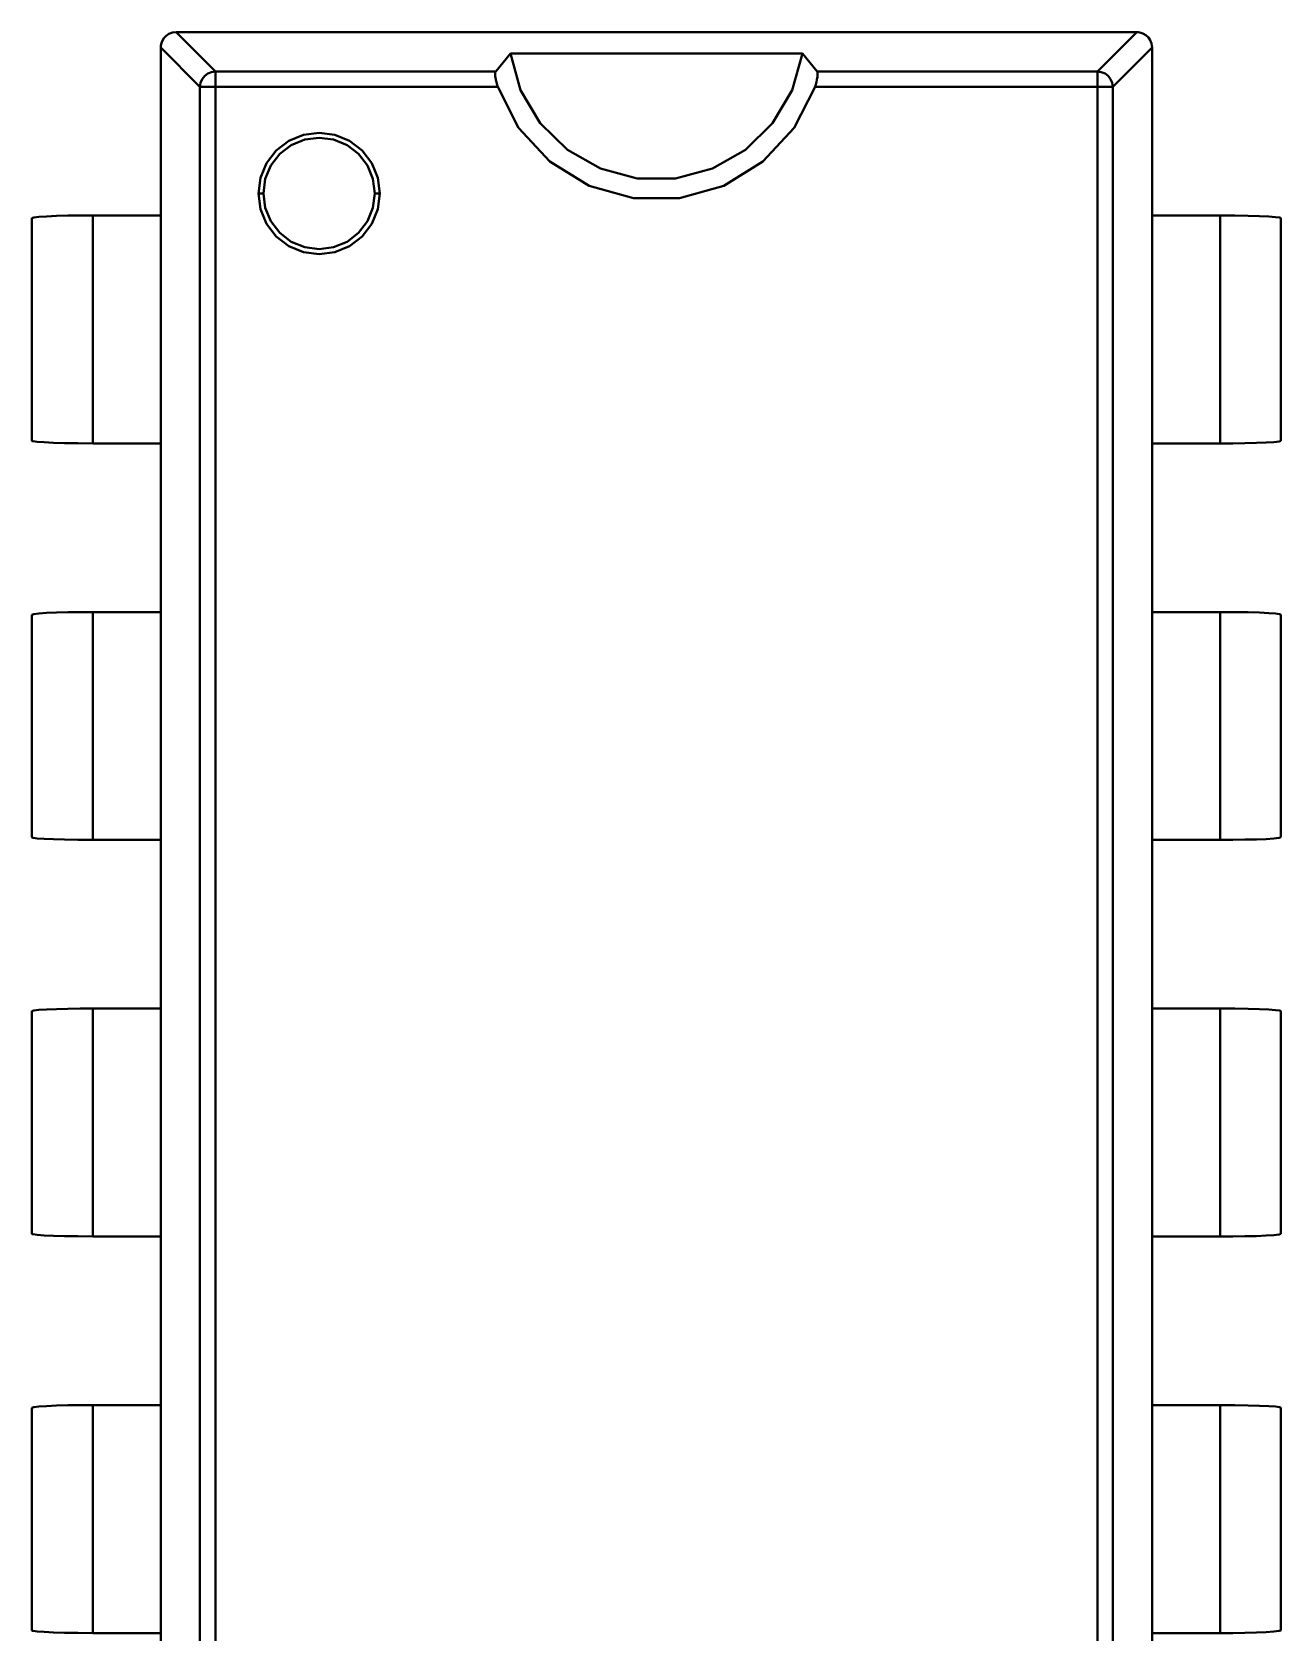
# Model space of a CAD drawing. Extents: x 193 to 1101, y 70 to 664.
# Drawn here: x 328.38 to 344.38, y 456.45 to 476.96 of the extents above; entities that cross this region are included whole.
import ezdxf

# ---------------------------------------------------------------- set-up
doc = ezdxf.new("R2010")
doc.units = 0
doc.header["$MEASUREMENT"] = 0
doc.layers.add('Основная', color=7, linetype='CONTINUOUS', lineweight=40)

msp = doc.modelspace()

# ---------------------------------------------------------------- linework, layer by layer
at = {"layer": 'Основная'}
for p, q in [((330.07, 476.882), (330.048, 476.846)), ((330.048, 476.846), (330.07, 476.882)), ((330.07, 476.882), (330.048, 476.846)), ((330.048, 476.846), (330.07, 476.882)), ((330.1, 476.914), (330.07, 476.882)), ((330.07, 476.882), (330.1, 476.914)), ((330.1, 476.914), (330.07, 476.882)), ((330.07, 476.882), (330.1, 476.914)), ((330.134, 476.938), (330.1, 476.914)), ((330.1, 476.914), (330.134, 476.938)), ((330.134, 476.938), (330.1, 476.914)), ((330.1, 476.914), (330.134, 476.938)), ((330.178, 476.956), (330.134, 476.938)), ((330.134, 476.938), (330.178, 476.956)), ((330.178, 476.956), (330.134, 476.938)), ((330.134, 476.938), (330.178, 476.956)), ((330.226, 476.962), (330.178, 476.956)), ((330.178, 476.956), (330.226, 476.962)), ((330.226, 476.962), (330.178, 476.956)), ((330.178, 476.956), (330.226, 476.962)), ((342.532, 476.962), (330.226, 476.962)), ((330.226, 476.962), (330.23, 476.962)), ((330.226, 476.962), (330.73, 476.458)), ((342.532, 476.962), (330.226, 476.962)), ((330.226, 476.962), (330.23, 476.962)), ((330.226, 476.962), (330.73, 476.458)), ((330.23, 476.962), (342.53, 476.962)), ((330.23, 476.962), (342.53, 476.962)), ((342.028, 476.458), (342.532, 476.962)), ((342.028, 476.458), (342.532, 476.962)), ((342.53, 476.962), (342.532, 476.962)), ((342.53, 476.962), (342.532, 476.962)), ((342.552, 476.96), (342.532, 476.962)), ((342.532, 476.962), (342.552, 476.96)), ((342.552, 476.96), (342.532, 476.962)), ((342.532, 476.962), (342.552, 476.96)), ((342.574, 476.958), (342.552, 476.96)), ((342.552, 476.96), (342.574, 476.958)), ((342.574, 476.958), (342.552, 476.96)), ((342.552, 476.96), (342.574, 476.958)), ((342.612, 476.944), (342.574, 476.958)), ((342.574, 476.958), (342.612, 476.944)), ((342.612, 476.944), (342.574, 476.958)), ((342.574, 476.958), (342.612, 476.944)), ((342.65, 476.922), (342.612, 476.944)), ((342.612, 476.944), (342.65, 476.922)), ((342.65, 476.922), (342.612, 476.944)), ((342.612, 476.944), (342.65, 476.922)), ((342.682, 476.892), (342.65, 476.922)), ((342.65, 476.922), (342.682, 476.892)), ((342.682, 476.892), (342.65, 476.922)), ((342.65, 476.922), (342.682, 476.892)), ((342.706, 476.856), (342.682, 476.892)), ((342.682, 476.892), (342.706, 476.856)), ((342.706, 476.856), (342.682, 476.892)), ((342.682, 476.892), (342.706, 476.856)), ((330.034, 476.806), (330.03, 476.786)), ((330.03, 476.786), (330.034, 476.806)), ((330.034, 476.806), (330.03, 476.786)), ((330.03, 476.786), (330.034, 476.806)), ((330.03, 476.786), (330.03, 474.612)), ((330.03, 476.766), (330.03, 476.786)), ((330.03, 476.786), (330.03, 474.612)), ((330.03, 476.766), (330.03, 476.786)), ((330.03, 476.762), (330.03, 476.766)), ((330.03, 476.766), (330.532, 476.262)), ((330.03, 476.762), (330.03, 476.766)), ((330.03, 476.766), (330.532, 476.262)), ((330.03, 474.612), (330.03, 476.762)), ((330.03, 474.612), (330.03, 476.762)), ((330.048, 476.846), (330.034, 476.806)), ((330.034, 476.806), (330.048, 476.846)), ((330.048, 476.846), (330.034, 476.806)), ((330.034, 476.806), (330.048, 476.846)), ((334.32, 476.458), (334.508, 476.688)), ((334.32, 476.458), (334.508, 476.688)), ((334.508, 476.688), (334.64, 476.216)), ((334.508, 476.688), (338.25, 476.688)), ((334.508, 476.688), (334.64, 476.216)), ((334.508, 476.688), (338.25, 476.688)), ((338.118, 476.216), (338.25, 476.688)), ((338.118, 476.216), (338.25, 476.688)), ((338.25, 476.688), (338.438, 476.458)), ((338.25, 476.688), (338.438, 476.458)), ((342.226, 476.262), (342.73, 476.766)), ((342.226, 476.262), (342.73, 476.766)), ((342.722, 476.814), (342.706, 476.856)), ((342.706, 476.856), (342.722, 476.814)), ((342.722, 476.814), (342.706, 476.856)), ((342.706, 476.856), (342.722, 476.814)), ((342.73, 476.766), (342.722, 476.814)), ((342.722, 476.814), (342.73, 476.766)), ((342.73, 476.766), (342.722, 476.814)), ((342.722, 476.814), (342.73, 476.766)), ((342.73, 474.612), (342.73, 476.766)), ((342.73, 476.766), (342.73, 476.762)), ((342.73, 474.612), (342.73, 476.766)), ((342.73, 476.766), (342.73, 476.762)), ((342.73, 476.762), (342.73, 474.612)), ((342.73, 476.762), (342.73, 474.612)), ((330.632, 476.43), (330.68, 476.45)), ((330.632, 476.43), (330.68, 476.45)), ((330.68, 476.45), (330.73, 476.458)), ((330.68, 476.45), (330.73, 476.458)), ((330.73, 476.458), (330.73, 476.442)), ((330.73, 476.458), (334.32, 476.458)), ((330.73, 476.458), (330.73, 476.442)), ((330.73, 476.458), (334.32, 476.458)), ((334.314, 476.446), (334.316, 476.452)), ((334.314, 476.446), (334.316, 476.452)), ((334.316, 476.452), (334.32, 476.458)), ((334.316, 476.452), (334.32, 476.458)), ((338.438, 476.458), (338.44, 476.456)), ((338.438, 476.458), (342.028, 476.458)), ((338.438, 476.458), (338.44, 476.456)), ((338.438, 476.458), (342.028, 476.458)), ((338.44, 476.456), (338.442, 476.45)), ((338.44, 476.456), (338.442, 476.45)), ((338.442, 476.45), (338.444, 476.446)), ((338.442, 476.45), (338.444, 476.446)), ((342.028, 476.458), (342.078, 476.45)), ((342.028, 476.458), (342.028, 476.442)), ((342.028, 476.458), (342.078, 476.45)), ((342.028, 476.458), (342.028, 476.442)), ((342.078, 476.45), (342.126, 476.43)), ((342.078, 476.45), (342.126, 476.43)), ((330.532, 476.262), (330.54, 476.312)), ((330.532, 476.262), (330.54, 476.312)), ((330.532, 476.262), (330.55, 476.262)), ((330.532, 439.562), (330.532, 476.262)), ((330.532, 476.262), (330.55, 476.262)), ((330.532, 439.562), (330.532, 476.262)), ((330.54, 476.312), (330.56, 476.358)), ((330.54, 476.312), (330.56, 476.358)), ((330.55, 476.262), (330.58, 476.262)), ((330.55, 476.262), (330.58, 476.262)), ((330.56, 476.358), (330.592, 476.4)), ((330.56, 476.358), (330.592, 476.4)), ((330.58, 476.262), (330.624, 476.262)), ((330.58, 476.262), (330.624, 476.262)), ((330.592, 476.4), (330.632, 476.43)), ((330.592, 476.4), (330.632, 476.43)), ((330.624, 476.262), (330.674, 476.262)), ((330.624, 476.262), (330.674, 476.262)), ((330.674, 476.262), (330.73, 476.262)), ((330.674, 476.262), (330.73, 476.262)), ((330.73, 476.442), (330.73, 476.41)), ((330.73, 476.442), (330.73, 476.41)), ((330.73, 476.41), (330.73, 476.368)), ((330.73, 476.41), (330.73, 476.368)), ((330.73, 476.368), (330.73, 476.318)), ((330.73, 476.368), (330.73, 476.318)), ((330.73, 476.262), (330.73, 476.318)), ((330.73, 476.262), (330.73, 476.318)), ((330.73, 439.562), (330.73, 476.262)), ((330.73, 476.262), (334.348, 476.262)), ((330.73, 439.562), (330.73, 476.262)), ((330.73, 476.262), (334.348, 476.262)), ((334.314, 476.438), (334.314, 476.446)), ((334.314, 476.446), (334.314, 476.446)), ((334.314, 476.438), (334.314, 476.446)), ((334.314, 476.446), (334.314, 476.446)), ((334.314, 476.424), (334.314, 476.438)), ((334.314, 476.424), (334.314, 476.438)), ((334.314, 476.424), (334.314, 476.422)), ((334.314, 476.424), (334.314, 476.422)), ((334.314, 476.422), (334.314, 476.41)), ((334.314, 476.422), (334.314, 476.41)), ((334.314, 476.41), (334.314, 476.4)), ((334.314, 476.41), (334.314, 476.4)), ((334.314, 476.4), (334.314, 476.398)), ((334.314, 476.4), (334.314, 476.398)), ((334.314, 476.398), (334.318, 476.376)), ((334.314, 476.398), (334.318, 476.376)), ((334.318, 476.376), (334.318, 476.37)), ((334.318, 476.376), (334.318, 476.37)), ((334.318, 476.37), (334.32, 476.362)), ((334.318, 476.37), (334.32, 476.362)), ((334.32, 476.362), (334.324, 476.346)), ((334.32, 476.362), (334.324, 476.346)), ((334.324, 476.346), (334.326, 476.336)), ((334.324, 476.346), (334.326, 476.336)), ((334.326, 476.336), (334.33, 476.32)), ((334.326, 476.336), (334.33, 476.32)), ((334.33, 476.32), (334.334, 476.304)), ((334.33, 476.32), (334.334, 476.304)), ((334.334, 476.304), (334.334, 476.3)), ((334.334, 476.304), (334.334, 476.3)), ((334.334, 476.3), (334.34, 476.286)), ((334.334, 476.3), (334.34, 476.286)), ((334.34, 476.286), (334.34, 476.282)), ((334.34, 476.286), (334.34, 476.282)), ((334.34, 476.282), (334.348, 476.262)), ((334.34, 476.282), (334.348, 476.262)), ((334.348, 476.262), (334.614, 475.736)), ((334.348, 476.262), (334.614, 475.736)), ((338.144, 475.736), (338.412, 476.262)), ((338.144, 475.736), (338.412, 476.262)), ((338.412, 476.262), (338.42, 476.29)), ((338.412, 476.262), (338.42, 476.29)), ((338.412, 476.262), (342.028, 476.262)), ((338.412, 476.262), (342.028, 476.262)), ((338.42, 476.29), (338.426, 476.306)), ((338.42, 476.29), (338.426, 476.306)), ((338.426, 476.308), (338.43, 476.326)), ((338.426, 476.308), (338.43, 476.326)), ((338.426, 476.306), (338.426, 476.308)), ((338.426, 476.306), (338.426, 476.308)), ((338.43, 476.326), (338.436, 476.35)), ((338.43, 476.326), (338.436, 476.35)), ((338.436, 476.354), (338.44, 476.37)), ((338.436, 476.354), (338.44, 476.37)), ((338.436, 476.35), (338.436, 476.354)), ((338.436, 476.35), (338.436, 476.354)), ((338.44, 476.37), (338.442, 476.386)), ((338.44, 476.37), (338.442, 476.386)), ((338.442, 476.39), (338.444, 476.406)), ((338.442, 476.39), (338.444, 476.406)), ((338.442, 476.386), (338.442, 476.39)), ((338.442, 476.386), (338.442, 476.39)), ((338.444, 476.446), (338.444, 476.442)), ((338.444, 476.446), (338.444, 476.442)), ((338.444, 476.442), (338.444, 476.43)), ((338.444, 476.442), (338.444, 476.43)), ((338.444, 476.422), (338.444, 476.43)), ((338.444, 476.422), (338.444, 476.43)), ((338.444, 476.418), (338.444, 476.422)), ((338.444, 476.418), (338.444, 476.422)), ((338.444, 476.406), (338.444, 476.418)), ((338.444, 476.406), (338.444, 476.418)), ((342.028, 476.442), (342.028, 476.41)), ((342.028, 476.442), (342.028, 476.41)), ((342.028, 476.41), (342.028, 476.368)), ((342.028, 476.41), (342.028, 476.368)), ((342.028, 476.368), (342.028, 476.318)), ((342.028, 476.368), (342.028, 476.318)), ((342.028, 476.318), (342.028, 476.262)), ((342.028, 476.318), (342.028, 476.262)), ((342.028, 476.262), (342.084, 476.262)), ((342.028, 439.562), (342.028, 476.262)), ((342.028, 476.262), (342.084, 476.262)), ((342.028, 439.562), (342.028, 476.262)), ((342.084, 476.262), (342.134, 476.262)), ((342.084, 476.262), (342.134, 476.262)), ((342.126, 476.43), (342.166, 476.4)), ((342.126, 476.43), (342.166, 476.4)), ((342.134, 476.262), (342.178, 476.262)), ((342.134, 476.262), (342.178, 476.262)), ((342.166, 476.4), (342.198, 476.358)), ((342.166, 476.4), (342.198, 476.358)), ((342.178, 476.262), (342.208, 476.262)), ((342.178, 476.262), (342.208, 476.262)), ((342.198, 476.358), (342.218, 476.312)), ((342.198, 476.358), (342.218, 476.312)), ((342.208, 476.262), (342.226, 476.262)), ((342.208, 476.262), (342.226, 476.262)), ((342.218, 476.312), (342.226, 476.262)), ((342.218, 476.312), (342.226, 476.262)), ((342.226, 439.562), (342.226, 476.262)), ((342.226, 439.562), (342.226, 476.262)), ((334.64, 476.216), (334.89, 475.796)), ((334.64, 476.216), (334.89, 475.796)), ((337.868, 475.796), (338.118, 476.216)), ((337.868, 475.796), (338.118, 476.216)), ((331.67, 475.568), (331.858, 475.646)), ((331.67, 475.568), (331.858, 475.646)), ((331.858, 475.646), (332.058, 475.672)), ((331.858, 475.646), (332.058, 475.672)), ((332.058, 475.672), (332.26, 475.646)), ((332.058, 475.672), (332.26, 475.646)), ((332.26, 475.646), (332.448, 475.568)), ((332.26, 475.646), (332.448, 475.568)), ((334.614, 475.736), (335.014, 475.302)), ((334.614, 475.736), (335.014, 475.302)), ((334.89, 475.796), (335.238, 475.454)), ((334.89, 475.796), (335.238, 475.454)), ((337.52, 475.454), (337.868, 475.796)), ((337.52, 475.454), (337.868, 475.796)), ((337.744, 475.302), (338.144, 475.736)), ((337.744, 475.302), (338.144, 475.736)), ((331.386, 475.284), (331.508, 475.444)), ((331.386, 475.284), (331.508, 475.444)), ((331.508, 475.444), (331.67, 475.568)), ((331.508, 475.444), (331.67, 475.568)), ((331.554, 475.4), (331.702, 475.514)), ((331.554, 475.4), (331.702, 475.514)), ((331.702, 475.514), (331.874, 475.584)), ((331.702, 475.514), (331.874, 475.584)), ((331.874, 475.584), (332.058, 475.608)), ((331.874, 475.584), (332.058, 475.608)), ((332.058, 475.608), (332.244, 475.584)), ((332.058, 475.608), (332.244, 475.584)), ((332.244, 475.584), (332.416, 475.514)), ((332.244, 475.584), (332.416, 475.514)), ((332.416, 475.514), (332.564, 475.4)), ((332.416, 475.514), (332.564, 475.4)), ((332.448, 475.568), (332.61, 475.444)), ((332.448, 475.568), (332.61, 475.444)), ((332.61, 475.444), (332.732, 475.284)), ((332.61, 475.444), (332.732, 475.284)), ((335.238, 475.454), (335.662, 475.212)), ((335.238, 475.454), (335.662, 475.212)), ((337.096, 475.212), (337.52, 475.454)), ((337.096, 475.212), (337.52, 475.454)), ((331.308, 475.096), (331.386, 475.284)), ((331.308, 475.096), (331.386, 475.284)), ((331.368, 475.08), (331.44, 475.252)), ((331.368, 475.08), (331.44, 475.252)), ((331.44, 475.252), (331.554, 475.4)), ((331.44, 475.252), (331.554, 475.4)), ((332.564, 475.4), (332.678, 475.252)), ((332.564, 475.4), (332.678, 475.252)), ((332.678, 475.252), (332.748, 475.08)), ((332.678, 475.252), (332.748, 475.08)), ((332.732, 475.284), (332.81, 475.096)), ((332.732, 475.284), (332.81, 475.096)), ((335.014, 475.302), (335.516, 474.994)), ((335.014, 475.302), (335.516, 474.994)), ((337.242, 474.994), (337.744, 475.302)), ((337.242, 474.994), (337.744, 475.302)), ((331.28, 474.894), (331.308, 475.096)), ((331.28, 474.894), (331.308, 475.096)), ((331.344, 474.894), (331.368, 475.08)), ((331.344, 474.894), (331.368, 475.08)), ((332.748, 475.08), (332.774, 474.894)), ((332.748, 475.08), (332.774, 474.894)), ((332.81, 475.096), (332.836, 474.894)), ((332.81, 475.096), (332.836, 474.894)), ((335.662, 475.212), (336.134, 475.086)), ((335.662, 475.212), (336.134, 475.086)), ((336.134, 475.086), (336.624, 475.086)), ((336.134, 475.086), (336.624, 475.086)), ((336.624, 475.086), (337.096, 475.212)), ((336.624, 475.086), (337.096, 475.212)), ((331.28, 474.894), (331.308, 474.694)), ((331.28, 474.894), (331.344, 474.894)), ((331.28, 474.894), (331.308, 474.694)), ((331.28, 474.894), (331.344, 474.894)), ((331.344, 474.894), (331.368, 474.71)), ((331.344, 474.894), (331.368, 474.71)), ((332.748, 474.71), (332.774, 474.894)), ((332.748, 474.71), (332.774, 474.894)), ((332.774, 474.894), (332.836, 474.894)), ((332.774, 474.894), (332.836, 474.894)), ((332.81, 474.694), (332.836, 474.894)), ((332.81, 474.694), (332.836, 474.894)), ((335.516, 474.994), (336.084, 474.834)), ((335.516, 474.994), (336.084, 474.834)), ((336.084, 474.834), (336.674, 474.834)), ((336.084, 474.834), (336.674, 474.834)), ((336.674, 474.834), (337.242, 474.994)), ((336.674, 474.834), (337.242, 474.994)), ((328.692, 474.606), (328.566, 474.6)), ((328.566, 474.6), (328.692, 474.606)), ((328.692, 474.606), (328.566, 474.6)), ((328.566, 474.6), (328.692, 474.606)), ((328.84, 474.61), (328.692, 474.606)), ((328.692, 474.606), (328.84, 474.61)), ((328.84, 474.61), (328.692, 474.606)), ((328.692, 474.606), (328.84, 474.61)), ((328.996, 474.612), (328.84, 474.61)), ((328.84, 474.61), (328.996, 474.612)), ((328.996, 474.612), (328.84, 474.61)), ((328.84, 474.61), (328.996, 474.612)), ((330.03, 474.612), (328.996, 474.612)), ((328.996, 474.612), (329.078, 474.612)), ((330.03, 474.612), (328.996, 474.612)), ((328.996, 474.612), (329.078, 474.612)), ((329.078, 474.612), (329.16, 474.612)), ((329.078, 474.612), (329.16, 474.612)), ((329.16, 474.612), (330.03, 474.612)), ((329.16, 474.612), (329.16, 471.692)), ((329.16, 474.612), (330.03, 474.612)), ((329.16, 474.612), (329.16, 471.692)), ((330.03, 474.612), (330.03, 471.692)), ((330.03, 474.612), (330.03, 471.692)), ((331.308, 474.694), (331.386, 474.506)), ((331.308, 474.694), (331.386, 474.506)), ((331.368, 474.71), (331.44, 474.538)), ((331.368, 474.71), (331.44, 474.538)), ((332.678, 474.538), (332.748, 474.71)), ((332.678, 474.538), (332.748, 474.71)), ((332.732, 474.506), (332.81, 474.694)), ((332.732, 474.506), (332.81, 474.694)), ((343.79, 474.612), (342.73, 474.612)), ((342.73, 474.612), (343.6, 474.612)), ((342.73, 474.612), (342.73, 471.692)), ((343.79, 474.612), (342.73, 474.612)), ((342.73, 474.612), (343.6, 474.612)), ((342.73, 474.612), (342.73, 471.692)), ((343.6, 474.612), (343.79, 474.612)), ((343.6, 474.612), (343.6, 471.692)), ((343.6, 474.612), (343.79, 474.612)), ((343.6, 474.612), (343.6, 471.692)), ((343.962, 474.608), (343.79, 474.612)), ((343.79, 474.612), (343.962, 474.608)), ((343.962, 474.608), (343.79, 474.612)), ((343.79, 474.612), (343.962, 474.608)), ((344.104, 474.604), (343.962, 474.608)), ((343.962, 474.608), (344.104, 474.604)), ((344.104, 474.604), (343.962, 474.608)), ((343.962, 474.608), (344.104, 474.604)), ((344.224, 474.598), (344.104, 474.604)), ((344.104, 474.604), (344.224, 474.598)), ((344.224, 474.598), (344.104, 474.604)), ((344.104, 474.604), (344.224, 474.598)), ((328.402, 474.586), (328.38, 474.578)), ((328.38, 474.578), (328.402, 474.586)), ((328.402, 474.586), (328.38, 474.578)), ((328.38, 474.578), (328.402, 474.586)), ((328.38, 474.578), (328.38, 471.726)), ((328.38, 474.578), (328.38, 471.726)), ((328.38, 474.578), (328.38, 471.726)), ((328.38, 474.578), (328.38, 471.726)), ((328.468, 474.594), (328.402, 474.586)), ((328.402, 474.586), (328.468, 474.594)), ((328.468, 474.594), (328.402, 474.586)), ((328.402, 474.586), (328.468, 474.594)), ((328.566, 474.6), (328.468, 474.594)), ((328.468, 474.594), (328.566, 474.6)), ((328.566, 474.6), (328.468, 474.594)), ((328.468, 474.594), (328.566, 474.6)), ((331.386, 474.506), (331.508, 474.344)), ((331.386, 474.506), (331.508, 474.344)), ((331.44, 474.538), (331.554, 474.39)), ((331.44, 474.538), (331.554, 474.39)), ((332.564, 474.39), (332.678, 474.538)), ((332.564, 474.39), (332.678, 474.538)), ((332.61, 474.344), (332.732, 474.506)), ((332.61, 474.344), (332.732, 474.506)), ((344.31, 474.592), (344.224, 474.598)), ((344.224, 474.598), (344.31, 474.592)), ((344.31, 474.592), (344.224, 474.598)), ((344.224, 474.598), (344.31, 474.592)), ((344.362, 474.586), (344.31, 474.592)), ((344.31, 474.592), (344.362, 474.586)), ((344.362, 474.586), (344.31, 474.592)), ((344.31, 474.592), (344.362, 474.586)), ((344.374, 474.582), (344.362, 474.586)), ((344.362, 474.586), (344.374, 474.582)), ((344.374, 474.582), (344.362, 474.586)), ((344.362, 474.586), (344.374, 474.582)), ((344.38, 474.578), (344.374, 474.582)), ((344.374, 474.582), (344.38, 474.578)), ((344.38, 474.578), (344.374, 474.582)), ((344.374, 474.582), (344.38, 474.578)), ((344.38, 471.726), (344.38, 474.578)), ((344.38, 471.726), (344.38, 474.578)), ((344.38, 471.726), (344.38, 474.578)), ((344.38, 471.726), (344.38, 474.578)), ((331.508, 474.344), (331.67, 474.22)), ((331.508, 474.344), (331.67, 474.22)), ((331.554, 474.39), (331.702, 474.276)), ((331.554, 474.39), (331.702, 474.276)), ((331.67, 474.22), (331.858, 474.142)), ((331.67, 474.22), (331.858, 474.142)), ((331.702, 474.276), (331.874, 474.204)), ((331.702, 474.276), (331.874, 474.204)), ((331.874, 474.204), (332.058, 474.18)), ((331.874, 474.204), (332.058, 474.18)), ((332.058, 474.18), (332.244, 474.204)), ((332.058, 474.18), (332.244, 474.204)), ((332.244, 474.204), (332.416, 474.276)), ((332.244, 474.204), (332.416, 474.276)), ((332.26, 474.142), (332.448, 474.22)), ((332.26, 474.142), (332.448, 474.22)), ((332.416, 474.276), (332.564, 474.39)), ((332.416, 474.276), (332.564, 474.39)), ((332.448, 474.22), (332.61, 474.344)), ((332.448, 474.22), (332.61, 474.344)), ((331.858, 474.142), (332.058, 474.116)), ((331.858, 474.142), (332.058, 474.116)), ((332.058, 474.116), (332.26, 474.142)), ((332.058, 474.116), (332.26, 474.142)), ((328.38, 471.726), (328.384, 471.722)), ((328.38, 471.726), (328.384, 471.722)), ((328.38, 471.726), (328.384, 471.722)), ((328.38, 471.726), (328.384, 471.722)), ((328.384, 471.722), (328.396, 471.72)), ((328.384, 471.722), (328.396, 471.72)), ((328.384, 471.722), (328.396, 471.72)), ((328.384, 471.722), (328.396, 471.72)), ((328.396, 471.72), (328.448, 471.712)), ((328.396, 471.72), (328.448, 471.712)), ((328.396, 471.72), (328.448, 471.712)), ((328.396, 471.72), (328.448, 471.712)), ((328.448, 471.712), (328.534, 471.706)), ((328.448, 471.712), (328.534, 471.706)), ((328.448, 471.712), (328.534, 471.706)), ((328.448, 471.712), (328.534, 471.706)), ((328.534, 471.706), (328.654, 471.7)), ((328.534, 471.706), (328.654, 471.7)), ((328.534, 471.706), (328.654, 471.7)), ((328.534, 471.706), (328.654, 471.7)), ((328.654, 471.7), (328.796, 471.696)), ((328.654, 471.7), (328.796, 471.696)), ((328.654, 471.7), (328.796, 471.696)), ((328.654, 471.7), (328.796, 471.696)), ((328.796, 471.696), (328.968, 471.694)), ((328.796, 471.696), (328.968, 471.694)), ((328.796, 471.696), (328.968, 471.694)), ((328.796, 471.696), (328.968, 471.694)), ((328.968, 471.694), (329.16, 471.692)), ((328.968, 471.694), (329.16, 471.692)), ((328.968, 471.694), (329.16, 471.692)), ((328.968, 471.694), (329.16, 471.692)), ((329.16, 471.692), (330.03, 471.692)), ((329.16, 471.692), (330.03, 471.692)), ((329.16, 471.692), (330.03, 471.692)), ((329.16, 471.692), (330.03, 471.692)), ((330.03, 471.692), (330.03, 469.532)), ((330.03, 469.532), (330.03, 471.692)), ((330.03, 471.692), (330.03, 469.532)), ((330.03, 469.532), (330.03, 471.692)), ((342.73, 469.532), (342.73, 471.692)), ((342.73, 471.692), (343.762, 471.692)), ((342.73, 471.692), (343.6, 471.692)), ((342.73, 469.532), (342.73, 471.692)), ((342.73, 469.532), (342.73, 471.692)), ((342.73, 471.692), (343.762, 471.692)), ((342.73, 471.692), (343.6, 471.692)), ((342.73, 469.532), (342.73, 471.692)), ((343.6, 471.692), (343.68, 471.692)), ((343.6, 471.692), (343.68, 471.692)), ((343.68, 471.692), (343.762, 471.692)), ((343.68, 471.692), (343.762, 471.692)), ((343.762, 471.692), (343.918, 471.696)), ((343.762, 471.692), (343.918, 471.696)), ((343.762, 471.692), (343.918, 471.696)), ((343.762, 471.692), (343.918, 471.696)), ((343.918, 471.696), (344.066, 471.698)), ((343.918, 471.696), (344.066, 471.698)), ((343.918, 471.696), (344.066, 471.698)), ((343.918, 471.696), (344.066, 471.698)), ((344.066, 471.698), (344.192, 471.704)), ((344.066, 471.698), (344.192, 471.704)), ((344.066, 471.698), (344.192, 471.704)), ((344.066, 471.698), (344.192, 471.704)), ((344.192, 471.704), (344.29, 471.71)), ((344.192, 471.704), (344.29, 471.71)), ((344.192, 471.704), (344.29, 471.71)), ((344.192, 471.704), (344.29, 471.71)), ((344.29, 471.71), (344.356, 471.718)), ((344.29, 471.71), (344.356, 471.718)), ((344.29, 471.71), (344.356, 471.718)), ((344.29, 471.71), (344.356, 471.718)), ((344.356, 471.718), (344.38, 471.726)), ((344.356, 471.718), (344.38, 471.726)), ((344.356, 471.718), (344.38, 471.726)), ((344.356, 471.718), (344.38, 471.726)), ((328.402, 469.506), (328.38, 469.498)), ((328.38, 469.498), (328.402, 469.506)), ((328.402, 469.506), (328.38, 469.498)), ((328.38, 469.498), (328.402, 469.506)), ((328.38, 469.498), (328.38, 466.646)), ((328.38, 469.498), (328.38, 466.646)), ((328.38, 469.498), (328.38, 466.646)), ((328.38, 469.498), (328.38, 466.646)), ((328.468, 469.514), (328.402, 469.506)), ((328.402, 469.506), (328.468, 469.514)), ((328.468, 469.514), (328.402, 469.506)), ((328.402, 469.506), (328.468, 469.514)), ((328.566, 469.52), (328.468, 469.514)), ((328.468, 469.514), (328.566, 469.52)), ((328.566, 469.52), (328.468, 469.514)), ((328.468, 469.514), (328.566, 469.52)), ((328.692, 469.526), (328.566, 469.52)), ((328.566, 469.52), (328.692, 469.526)), ((328.692, 469.526), (328.566, 469.52)), ((328.566, 469.52), (328.692, 469.526)), ((328.84, 469.53), (328.692, 469.526)), ((328.692, 469.526), (328.84, 469.53)), ((328.84, 469.53), (328.692, 469.526)), ((328.692, 469.526), (328.84, 469.53)), ((328.996, 469.532), (328.84, 469.53)), ((328.84, 469.53), (328.996, 469.532)), ((328.996, 469.532), (328.84, 469.53)), ((328.84, 469.53), (328.996, 469.532)), ((330.03, 469.532), (328.996, 469.532)), ((328.996, 469.532), (329.078, 469.532)), ((330.03, 469.532), (328.996, 469.532)), ((328.996, 469.532), (329.078, 469.532)), ((329.078, 469.532), (329.16, 469.532)), ((329.078, 469.532), (329.16, 469.532)), ((329.16, 469.532), (330.03, 469.532)), ((329.16, 469.532), (329.16, 466.612)), ((329.16, 469.532), (330.03, 469.532)), ((329.16, 469.532), (329.16, 466.612)), ((330.03, 469.532), (330.03, 466.612)), ((330.03, 469.532), (330.03, 466.612)), ((343.79, 469.532), (342.73, 469.532)), ((342.73, 469.532), (343.6, 469.532)), ((342.73, 469.532), (342.73, 466.612)), ((343.79, 469.532), (342.73, 469.532)), ((342.73, 469.532), (343.6, 469.532)), ((342.73, 469.532), (342.73, 466.612)), ((343.6, 469.532), (343.79, 469.532)), ((343.6, 469.532), (343.6, 466.612)), ((343.6, 469.532), (343.79, 469.532)), ((343.6, 469.532), (343.6, 466.612)), ((343.962, 469.528), (343.79, 469.532)), ((343.79, 469.532), (343.962, 469.528)), ((343.962, 469.528), (343.79, 469.532)), ((343.79, 469.532), (343.962, 469.528)), ((344.104, 469.524), (343.962, 469.528)), ((343.962, 469.528), (344.104, 469.524)), ((344.104, 469.524), (343.962, 469.528)), ((343.962, 469.528), (344.104, 469.524)), ((344.224, 469.518), (344.104, 469.524)), ((344.104, 469.524), (344.224, 469.518)), ((344.224, 469.518), (344.104, 469.524)), ((344.104, 469.524), (344.224, 469.518)), ((344.31, 469.512), (344.224, 469.518)), ((344.224, 469.518), (344.31, 469.512)), ((344.31, 469.512), (344.224, 469.518)), ((344.224, 469.518), (344.31, 469.512)), ((344.362, 469.506), (344.31, 469.512)), ((344.31, 469.512), (344.362, 469.506)), ((344.362, 469.506), (344.31, 469.512)), ((344.31, 469.512), (344.362, 469.506)), ((344.374, 469.502), (344.362, 469.506)), ((344.362, 469.506), (344.374, 469.502)), ((344.374, 469.502), (344.362, 469.506)), ((344.362, 469.506), (344.374, 469.502)), ((344.38, 469.498), (344.374, 469.502)), ((344.374, 469.502), (344.38, 469.498)), ((344.38, 469.498), (344.374, 469.502)), ((344.374, 469.502), (344.38, 469.498)), ((344.38, 466.646), (344.38, 469.498)), ((344.38, 469.498), (344.38, 466.646)), ((344.38, 466.646), (344.38, 469.498)), ((344.38, 469.498), (344.38, 466.646)), ((328.38, 466.646), (328.384, 466.642)), ((328.38, 466.646), (328.384, 466.642)), ((328.38, 466.646), (328.384, 466.642)), ((328.38, 466.646), (328.384, 466.642)), ((328.384, 466.642), (328.396, 466.64)), ((328.384, 466.642), (328.396, 466.64)), ((328.384, 466.642), (328.396, 466.64)), ((328.384, 466.642), (328.396, 466.64)), ((328.396, 466.64), (328.448, 466.632)), ((328.396, 466.64), (328.448, 466.632)), ((328.396, 466.64), (328.448, 466.632)), ((328.396, 466.64), (328.448, 466.632)), ((328.448, 466.632), (328.534, 466.626)), ((328.448, 466.632), (328.534, 466.626)), ((328.448, 466.632), (328.534, 466.626)), ((328.448, 466.632), (328.534, 466.626)), ((328.534, 466.626), (328.654, 466.62)), ((328.534, 466.626), (328.654, 466.62)), ((328.534, 466.626), (328.654, 466.62)), ((328.534, 466.626), (328.654, 466.62)), ((328.654, 466.62), (328.796, 466.616)), ((328.654, 466.62), (328.796, 466.616)), ((328.654, 466.62), (328.796, 466.616)), ((328.654, 466.62), (328.796, 466.616)), ((328.796, 466.616), (328.968, 466.614)), ((328.796, 466.616), (328.968, 466.614)), ((328.796, 466.616), (328.968, 466.614)), ((328.796, 466.616), (328.968, 466.614)), ((328.968, 466.614), (329.16, 466.612)), ((328.968, 466.614), (329.16, 466.612)), ((328.968, 466.614), (329.16, 466.612)), ((328.968, 466.614), (329.16, 466.612)), ((329.16, 466.612), (330.03, 466.612)), ((329.16, 466.612), (330.03, 466.612)), ((329.16, 466.612), (330.03, 466.612)), ((329.16, 466.612), (330.03, 466.612)), ((330.03, 466.612), (330.03, 464.452)), ((330.03, 464.452), (330.03, 466.612)), ((330.03, 466.612), (330.03, 464.452)), ((330.03, 464.452), (330.03, 466.612)), ((342.73, 464.452), (342.73, 466.612)), ((342.73, 466.612), (343.762, 466.612)), ((342.73, 466.612), (343.6, 466.612)), ((342.73, 464.452), (342.73, 466.612)), ((342.73, 464.452), (342.73, 466.612)), ((342.73, 466.612), (343.762, 466.612)), ((342.73, 466.612), (343.6, 466.612)), ((342.73, 464.452), (342.73, 466.612)), ((343.6, 466.612), (343.68, 466.612)), ((343.6, 466.612), (343.68, 466.612)), ((343.68, 466.612), (343.762, 466.612)), ((343.68, 466.612), (343.762, 466.612)), ((343.762, 466.612), (343.918, 466.616)), ((343.762, 466.612), (343.918, 466.616)), ((343.762, 466.612), (343.918, 466.616)), ((343.762, 466.612), (343.918, 466.616)), ((343.918, 466.616), (344.066, 466.618)), ((343.918, 466.616), (344.066, 466.618)), ((343.918, 466.616), (344.066, 466.618)), ((343.918, 466.616), (344.066, 466.618)), ((344.066, 466.618), (344.192, 466.624)), ((344.066, 466.618), (344.192, 466.624)), ((344.066, 466.618), (344.192, 466.624)), ((344.066, 466.618), (344.192, 466.624)), ((344.192, 466.624), (344.29, 466.63)), ((344.192, 466.624), (344.29, 466.63)), ((344.192, 466.624), (344.29, 466.63)), ((344.192, 466.624), (344.29, 466.63)), ((344.29, 466.63), (344.356, 466.638)), ((344.29, 466.63), (344.356, 466.638)), ((344.29, 466.63), (344.356, 466.638)), ((344.29, 466.63), (344.356, 466.638)), ((344.356, 466.638), (344.38, 466.646)), ((344.356, 466.638), (344.38, 466.646)), ((344.356, 466.638), (344.38, 466.646)), ((344.356, 466.638), (344.38, 466.646)), ((328.402, 464.426), (328.38, 464.418)), ((328.38, 464.418), (328.402, 464.426)), ((328.402, 464.426), (328.38, 464.418)), ((328.38, 464.418), (328.402, 464.426)), ((328.38, 464.418), (328.38, 461.566)), ((328.38, 464.418), (328.38, 461.566)), ((328.38, 464.418), (328.38, 461.566)), ((328.38, 464.418), (328.38, 461.566)), ((328.468, 464.434), (328.402, 464.426)), ((328.402, 464.426), (328.468, 464.434)), ((328.468, 464.434), (328.402, 464.426)), ((328.402, 464.426), (328.468, 464.434)), ((328.566, 464.44), (328.468, 464.434)), ((328.468, 464.434), (328.566, 464.44)), ((328.566, 464.44), (328.468, 464.434)), ((328.468, 464.434), (328.566, 464.44)), ((328.692, 464.446), (328.566, 464.44)), ((328.566, 464.44), (328.692, 464.446)), ((328.692, 464.446), (328.566, 464.44)), ((328.566, 464.44), (328.692, 464.446)), ((328.84, 464.45), (328.692, 464.446)), ((328.692, 464.446), (328.84, 464.45)), ((328.84, 464.45), (328.692, 464.446)), ((328.692, 464.446), (328.84, 464.45)), ((328.996, 464.452), (328.84, 464.45)), ((328.84, 464.45), (328.996, 464.452)), ((328.996, 464.452), (328.84, 464.45)), ((328.84, 464.45), (328.996, 464.452)), ((330.03, 464.452), (328.996, 464.452)), ((328.996, 464.452), (329.078, 464.452)), ((330.03, 464.452), (328.996, 464.452)), ((328.996, 464.452), (329.078, 464.452)), ((329.078, 464.452), (329.16, 464.452)), ((329.078, 464.452), (329.16, 464.452)), ((329.16, 464.452), (330.03, 464.452)), ((329.16, 464.452), (329.16, 461.532)), ((329.16, 464.452), (330.03, 464.452)), ((329.16, 464.452), (329.16, 461.532)), ((330.03, 464.452), (330.03, 461.532)), ((330.03, 464.452), (330.03, 461.532)), ((343.79, 464.452), (342.73, 464.452)), ((342.73, 464.452), (343.6, 464.452)), ((342.73, 464.452), (342.73, 461.532)), ((343.79, 464.452), (342.73, 464.452)), ((342.73, 464.452), (343.6, 464.452)), ((342.73, 464.452), (342.73, 461.532)), ((343.6, 464.452), (343.79, 464.452)), ((343.6, 464.452), (343.6, 461.532)), ((343.6, 464.452), (343.79, 464.452)), ((343.6, 464.452), (343.6, 461.532)), ((343.962, 464.448), (343.79, 464.452)), ((343.79, 464.452), (343.962, 464.448)), ((343.962, 464.448), (343.79, 464.452)), ((343.79, 464.452), (343.962, 464.448)), ((344.104, 464.444), (343.962, 464.448)), ((343.962, 464.448), (344.104, 464.444)), ((344.104, 464.444), (343.962, 464.448)), ((343.962, 464.448), (344.104, 464.444)), ((344.224, 464.438), (344.104, 464.444)), ((344.104, 464.444), (344.224, 464.438)), ((344.224, 464.438), (344.104, 464.444)), ((344.104, 464.444), (344.224, 464.438)), ((344.31, 464.432), (344.224, 464.438)), ((344.224, 464.438), (344.31, 464.432)), ((344.31, 464.432), (344.224, 464.438)), ((344.224, 464.438), (344.31, 464.432)), ((344.362, 464.426), (344.31, 464.432)), ((344.31, 464.432), (344.362, 464.426)), ((344.362, 464.426), (344.31, 464.432)), ((344.31, 464.432), (344.362, 464.426)), ((344.374, 464.422), (344.362, 464.426)), ((344.362, 464.426), (344.374, 464.422)), ((344.374, 464.422), (344.362, 464.426)), ((344.362, 464.426), (344.374, 464.422)), ((344.38, 464.418), (344.374, 464.422)), ((344.374, 464.422), (344.38, 464.418)), ((344.38, 464.418), (344.374, 464.422)), ((344.374, 464.422), (344.38, 464.418)), ((344.38, 461.566), (344.38, 464.418)), ((344.38, 461.566), (344.38, 464.418)), ((344.38, 461.566), (344.38, 464.418)), ((344.38, 461.566), (344.38, 464.418)), ((328.38, 461.566), (328.384, 461.562)), ((328.38, 461.566), (328.384, 461.562)), ((328.38, 461.566), (328.384, 461.562)), ((328.38, 461.566), (328.384, 461.562)), ((328.384, 461.562), (328.396, 461.56)), ((328.384, 461.562), (328.396, 461.56)), ((328.384, 461.562), (328.396, 461.56)), ((328.384, 461.562), (328.396, 461.56)), ((328.396, 461.56), (328.448, 461.552)), ((328.396, 461.56), (328.448, 461.552)), ((328.396, 461.56), (328.448, 461.552)), ((328.396, 461.56), (328.448, 461.552)), ((328.448, 461.552), (328.534, 461.546)), ((328.448, 461.552), (328.534, 461.546)), ((328.448, 461.552), (328.534, 461.546)), ((328.448, 461.552), (328.534, 461.546)), ((328.534, 461.546), (328.654, 461.54)), ((328.534, 461.546), (328.654, 461.54)), ((328.534, 461.546), (328.654, 461.54)), ((328.534, 461.546), (328.654, 461.54)), ((328.654, 461.54), (328.796, 461.536)), ((328.654, 461.54), (328.796, 461.536)), ((328.654, 461.54), (328.796, 461.536)), ((328.654, 461.54), (328.796, 461.536)), ((328.796, 461.536), (328.968, 461.534)), ((328.796, 461.536), (328.968, 461.534)), ((328.796, 461.536), (328.968, 461.534)), ((328.796, 461.536), (328.968, 461.534)), ((328.968, 461.534), (329.16, 461.532)), ((328.968, 461.534), (329.16, 461.532)), ((328.968, 461.534), (329.16, 461.532)), ((328.968, 461.534), (329.16, 461.532)), ((329.16, 461.532), (330.03, 461.532)), ((329.16, 461.532), (330.03, 461.532)), ((329.16, 461.532), (330.03, 461.532)), ((329.16, 461.532), (330.03, 461.532)), ((330.03, 461.532), (330.03, 459.372)), ((330.03, 459.372), (330.03, 461.532)), ((330.03, 461.532), (330.03, 459.372)), ((330.03, 459.372), (330.03, 461.532)), ((342.73, 459.372), (342.73, 461.532)), ((342.73, 461.532), (343.762, 461.532)), ((342.73, 461.532), (343.6, 461.532)), ((342.73, 461.532), (342.73, 459.372)), ((342.73, 459.372), (342.73, 461.532)), ((342.73, 461.532), (343.762, 461.532)), ((342.73, 461.532), (343.6, 461.532)), ((342.73, 461.532), (342.73, 459.372)), ((343.6, 461.532), (343.68, 461.532)), ((343.6, 461.532), (343.68, 461.532)), ((343.68, 461.532), (343.762, 461.532)), ((343.68, 461.532), (343.762, 461.532)), ((343.762, 461.532), (343.918, 461.536)), ((343.762, 461.532), (343.918, 461.536)), ((343.762, 461.532), (343.918, 461.536)), ((343.762, 461.532), (343.918, 461.536)), ((343.918, 461.536), (344.066, 461.538)), ((343.918, 461.536), (344.066, 461.538)), ((343.918, 461.536), (344.066, 461.538)), ((343.918, 461.536), (344.066, 461.538)), ((344.066, 461.538), (344.192, 461.544)), ((344.066, 461.538), (344.192, 461.544)), ((344.066, 461.538), (344.192, 461.544)), ((344.066, 461.538), (344.192, 461.544)), ((344.192, 461.544), (344.29, 461.55)), ((344.192, 461.544), (344.29, 461.55)), ((344.192, 461.544), (344.29, 461.55)), ((344.192, 461.544), (344.29, 461.55)), ((344.29, 461.55), (344.356, 461.558)), ((344.29, 461.55), (344.356, 461.558)), ((344.29, 461.55), (344.356, 461.558)), ((344.29, 461.55), (344.356, 461.558)), ((344.356, 461.558), (344.38, 461.566)), ((344.356, 461.558), (344.38, 461.566)), ((344.356, 461.558), (344.38, 461.566)), ((344.356, 461.558), (344.38, 461.566)), ((328.402, 459.346), (328.38, 459.338)), ((328.38, 459.338), (328.402, 459.346)), ((328.402, 459.346), (328.38, 459.338)), ((328.38, 459.338), (328.402, 459.346)), ((328.38, 459.338), (328.38, 456.486)), ((328.38, 459.338), (328.38, 456.486)), ((328.38, 459.338), (328.38, 456.486)), ((328.38, 459.338), (328.38, 456.486)), ((328.468, 459.354), (328.402, 459.346)), ((328.402, 459.346), (328.468, 459.354)), ((328.468, 459.354), (328.402, 459.346)), ((328.402, 459.346), (328.468, 459.354)), ((328.566, 459.36), (328.468, 459.354)), ((328.468, 459.354), (328.566, 459.36)), ((328.566, 459.36), (328.468, 459.354)), ((328.468, 459.354), (328.566, 459.36)), ((328.692, 459.366), (328.566, 459.36)), ((328.566, 459.36), (328.692, 459.366)), ((328.692, 459.366), (328.566, 459.36)), ((328.566, 459.36), (328.692, 459.366)), ((328.84, 459.37), (328.692, 459.366)), ((328.692, 459.366), (328.84, 459.37)), ((328.84, 459.37), (328.692, 459.366)), ((328.692, 459.366), (328.84, 459.37)), ((328.996, 459.372), (328.84, 459.37)), ((328.84, 459.37), (328.996, 459.372)), ((328.996, 459.372), (328.84, 459.37)), ((328.84, 459.37), (328.996, 459.372)), ((330.03, 459.372), (328.996, 459.372)), ((328.996, 459.372), (329.078, 459.372)), ((330.03, 459.372), (328.996, 459.372)), ((328.996, 459.372), (329.078, 459.372)), ((329.078, 459.372), (329.16, 459.372)), ((329.078, 459.372), (329.16, 459.372)), ((329.16, 459.372), (330.03, 459.372)), ((329.16, 459.372), (329.16, 456.452)), ((329.16, 459.372), (330.03, 459.372)), ((329.16, 459.372), (329.16, 456.452)), ((330.03, 459.372), (330.03, 456.452)), ((330.03, 459.372), (330.03, 456.452)), ((343.79, 459.372), (342.73, 459.372)), ((342.73, 459.372), (343.6, 459.372)), ((342.73, 459.372), (342.73, 456.452)), ((343.79, 459.372), (342.73, 459.372)), ((342.73, 459.372), (343.6, 459.372)), ((342.73, 459.372), (342.73, 456.452)), ((343.6, 459.372), (343.79, 459.372)), ((343.6, 459.372), (343.6, 456.452)), ((343.6, 459.372), (343.79, 459.372)), ((343.6, 459.372), (343.6, 456.452)), ((343.962, 459.368), (343.79, 459.372)), ((343.79, 459.372), (343.962, 459.368)), ((343.962, 459.368), (343.79, 459.372)), ((343.79, 459.372), (343.962, 459.368)), ((344.104, 459.364), (343.962, 459.368)), ((343.962, 459.368), (344.104, 459.364)), ((344.104, 459.364), (343.962, 459.368)), ((343.962, 459.368), (344.104, 459.364)), ((344.224, 459.358), (344.104, 459.364)), ((344.104, 459.364), (344.224, 459.358)), ((344.224, 459.358), (344.104, 459.364)), ((344.104, 459.364), (344.224, 459.358)), ((344.31, 459.352), (344.224, 459.358)), ((344.224, 459.358), (344.31, 459.352)), ((344.31, 459.352), (344.224, 459.358)), ((344.224, 459.358), (344.31, 459.352)), ((344.362, 459.346), (344.31, 459.352)), ((344.31, 459.352), (344.362, 459.346)), ((344.362, 459.346), (344.31, 459.352)), ((344.31, 459.352), (344.362, 459.346)), ((344.374, 459.342), (344.362, 459.346)), ((344.362, 459.346), (344.374, 459.342)), ((344.374, 459.342), (344.362, 459.346)), ((344.362, 459.346), (344.374, 459.342)), ((344.38, 459.338), (344.374, 459.342)), ((344.374, 459.342), (344.38, 459.338)), ((344.38, 459.338), (344.374, 459.342)), ((344.374, 459.342), (344.38, 459.338)), ((344.38, 456.486), (344.38, 459.338)), ((344.38, 459.338), (344.38, 456.486)), ((344.38, 456.486), (344.38, 459.338)), ((344.38, 459.338), (344.38, 456.486)), ((328.38, 456.486), (328.384, 456.482)), ((328.38, 456.486), (328.384, 456.482)), ((328.38, 456.486), (328.384, 456.482)), ((328.38, 456.486), (328.384, 456.482)), ((328.384, 456.482), (328.396, 456.48)), ((328.384, 456.482), (328.396, 456.48)), ((328.384, 456.482), (328.396, 456.48)), ((328.384, 456.482), (328.396, 456.48)), ((328.396, 456.48), (328.448, 456.472)), ((328.396, 456.48), (328.448, 456.472)), ((328.396, 456.48), (328.448, 456.472)), ((328.396, 456.48), (328.448, 456.472)), ((328.448, 456.472), (328.534, 456.466)), ((328.448, 456.472), (328.534, 456.466)), ((328.448, 456.472), (328.534, 456.466)), ((328.448, 456.472), (328.534, 456.466)), ((328.534, 456.466), (328.654, 456.46)), ((328.534, 456.466), (328.654, 456.46)), ((328.534, 456.466), (328.654, 456.46)), ((328.534, 456.466), (328.654, 456.46)), ((328.654, 456.46), (328.796, 456.456)), ((328.654, 456.46), (328.796, 456.456)), ((328.654, 456.46), (328.796, 456.456)), ((328.654, 456.46), (328.796, 456.456)), ((328.796, 456.456), (328.968, 456.454)), ((328.796, 456.456), (328.968, 456.454)), ((328.796, 456.456), (328.968, 456.454)), ((328.796, 456.456), (328.968, 456.454)), ((328.968, 456.454), (329.16, 456.452)), ((328.968, 456.454), (329.16, 456.452)), ((328.968, 456.454), (329.16, 456.452)), ((328.968, 456.454), (329.16, 456.452)), ((329.16, 456.452), (330.03, 456.452)), ((329.16, 456.452), (330.03, 456.452)), ((330.03, 454.292), (330.03, 456.452)), ((330.03, 454.292), (330.03, 456.452)), ((342.73, 456.452), (343.6, 456.452)), ((342.73, 456.452), (342.73, 454.292)), ((342.73, 456.452), (343.6, 456.452)), ((342.73, 456.452), (342.73, 454.292)), ((343.6, 456.452), (343.68, 456.452)), ((343.6, 456.452), (343.68, 456.452)), ((343.68, 456.452), (343.762, 456.452)), ((343.68, 456.452), (343.762, 456.452)), ((343.762, 456.452), (343.918, 456.456)), ((343.762, 456.452), (343.918, 456.456)), ((343.762, 456.452), (343.918, 456.456)), ((343.762, 456.452), (343.918, 456.456)), ((343.918, 456.456), (344.066, 456.458)), ((343.918, 456.456), (344.066, 456.458)), ((343.918, 456.456), (344.066, 456.458)), ((343.918, 456.456), (344.066, 456.458)), ((344.066, 456.458), (344.192, 456.464)), ((344.066, 456.458), (344.192, 456.464)), ((344.066, 456.458), (344.192, 456.464)), ((344.066, 456.458), (344.192, 456.464)), ((344.192, 456.464), (344.29, 456.47)), ((344.192, 456.464), (344.29, 456.47)), ((344.192, 456.464), (344.29, 456.47)), ((344.192, 456.464), (344.29, 456.47)), ((344.29, 456.47), (344.356, 456.478)), ((344.29, 456.47), (344.356, 456.478)), ((344.29, 456.47), (344.356, 456.478)), ((344.29, 456.47), (344.356, 456.478)), ((344.356, 456.478), (344.38, 456.486)), ((344.356, 456.478), (344.38, 456.486)), ((344.356, 456.478), (344.38, 456.486)), ((344.356, 456.478), (344.38, 456.486))]:
    msp.add_line(p, q, dxfattribs=at)

doc.saveas('drawing.dxf')
